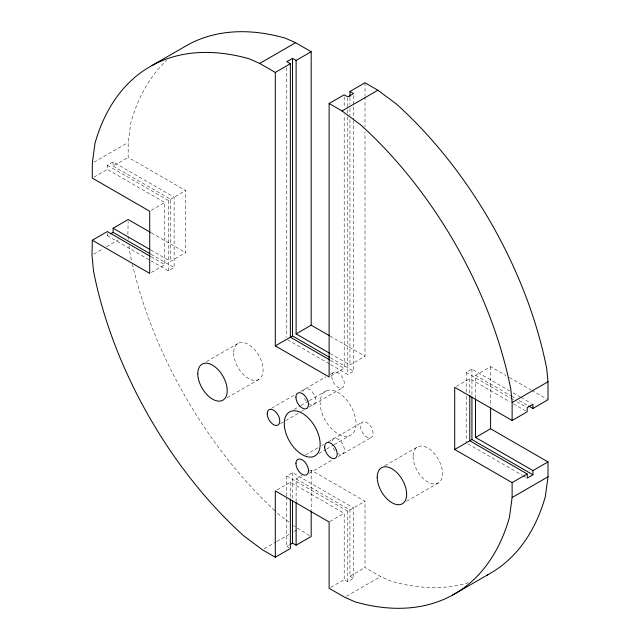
<?xml version="1.0" encoding="UTF-8"?>
<svg xmlns="http://www.w3.org/2000/svg" width="640" height="640" viewBox="0 0 640 640"><rect width="100%" height="100%" fill="white"/><g stroke="black" fill="none" stroke-linecap="round" stroke-linejoin="round"><path stroke-width="0.48" stroke-dasharray="3.2 2.4" d="M127.88 234.408L128.136 221.512M150.808 249.992L170.52 261.376L185.592 252.672L185.592 190.52L128.176 157.376L128.176 142.48L130.88 122.528A304.472 175.792 60 0 1 166.44 60.48M94.008 162.208L128.176 142.48M151.384 272.424L164.776 264.688L164.776 202.536L107.368 169.392L107.368 165.248L113.104 161.928L174.112 197.152L174.112 267.584L168.368 270.904L151.184 260.984M93.968 177.12L107.368 169.392M113.104 161.928L113.104 166.072L128.176 157.376M107.368 233.2L107.368 235.68L109.824 234.264M151.384 210.272L164.776 202.536M107.368 165.248L168.368 200.464L185.592 190.52M93.704 254.136L103.104 248.712M106.52 246.744L118.48 239.832M206.368 361.664L237.984 343.416M227.176 397.704L258.792 379.456M271.624 408.2L295.544 394.392M300.672 391.432L325.96 376.824M330.232 374.36L333.648 372.392M330.8 376.008L344.192 368.272L344.192 114.768M330.28 353.608L349.936 364.952L365.008 356.256L365.008 131.696M330.6 364.568L347.784 374.488L353.52 371.168L353.52 120.528M294.04 409.464L300.016 406.016M300.872 405.52L308.56 401.08M309.416 400.584L326.504 390.72M280.504 423.584L284.776 421.112M285.632 420.624L301.008 411.744M301.864 411.248L303.576 410.264M309.216 407.008L342.536 387.768M305.456 454.96L318.272 447.56M321.688 445.592L323.4 444.6M328.184 441.84L362.36 422.112M318.928 453.488L325.76 449.544M326.616 449.048L333.448 445.104M334.304 444.608L349.68 435.728A25.376 14.648 60 0 0 344.16 397.232A25.376 14.648 60 0 0 320.44 406.72A25.376 14.648 60 0 0 349.68 435.728M286.776 495.84L286.776 476L292.52 472.688L353.52 507.904L353.52 578.344L347.784 581.656L344.192 579.584L330.8 587.32M466.192 392.256L466.192 372.416L471.936 369.096L509.736 390.92M276.976 489.952L290.368 482.216L344.192 513.288L344.192 579.584M296.112 501.656L296.112 478.896L301.968 475.512M309.504 471.168L311.184 470.2L365.008 501.272L365.008 567.568L380.592 576.568L391.088 581.192A304.472 175.792 60 0 0 468.352 582.784M456.384 386.36L469.784 378.624L510.056 401.88M475.52 398L475.52 375.312L490.592 366.616L506.016 375.52M309.216 473.304L332.28 459.984M338.264 456.528L371.24 437.488M384.928 465.744L417.4 447M264.104 548.776L276.064 541.872M276.92 541.376L288.88 534.472M294.008 531.512L296.568 530.032M286.776 496.832L286.776 546.44L288.424 545.488M329.96 521.504L344.192 513.288M286.776 476L347.784 511.216L365.008 501.272M406.592 501.288L438.2 483.04M296.112 478.896L349.936 509.976L349.936 576.272L365.008 567.568M346.424 596.296L380.592 576.568M509.448 377.496L530.872 389.864M531.728 390.36L547.152 399.264M513.176 392.904L520.048 396.872M520.904 397.368L531.216 403.328M113.104 166.072L170.52 199.224L170.52 261.376M475.52 375.312L510.656 395.6M511.512 396.088L515.8 398.568M519.224 400.544L527.792 405.488M466.192 372.416L510.008 397.712M510.872 398.208L513.448 399.696M516.888 401.68L526.336 407.136M513.48 403.856L525.48 410.784M151.312 232.88L185.592 252.672M329.976 336.032L365.008 356.256M150.912 254.192L174.112 267.584M330.328 357.776L353.52 371.168M151.072 256.768L164.776 264.688M330.52 360.376L344.192 368.272M107.368 235.68L150.328 260.488M287.64 339.76L329.736 364.072M467.912 443.84L522.04 475.096M522.896 475.592L525.472 477.08M309.464 535.496L295.952 527.312M349.936 576.272L353.52 578.344M286.776 546.44L288.936 547.68M288.968 522.104L279.648 515.168A304.472 175.792 60 0 1 275.416 511.296M293.624 525.576L295.176 526.736M128.056 236.288L128.328 239.096M128.968 245.664L129.424 250.36A304.472 175.792 60 0 0 131.56 260.616M490.592 366.616L490.592 406.072M471.936 369.096L471.936 394.896M469.784 378.624L469.784 394.416M466.192 396.224L466.192 442.848M365.008 82.792L365.008 95.768M365.008 96.76L365.008 126.704M353.52 95.56L353.52 119.528M349.936 97.48L349.936 104.464M349.936 108.456L349.936 115.448M349.936 119.44L349.936 364.952M347.784 97.88L347.784 108.864M347.784 109.856L347.784 115.848M347.784 116.848L347.784 374.488M347.784 511.216L347.784 581.656M344.192 96.8L344.192 107.784M311.184 470.2L311.184 509.776M292.52 472.688L292.52 499.472M290.368 482.216L290.368 498.048M286.776 67.648L286.776 337.272M168.368 200.464L168.368 270.904M274.712 510.64A304.472 175.792 60 0 1 132.416 264.384M303.32 391.272A8.88 5.128 60 0 1 310.48 390.144A8.88 5.128 60 0 1 315.64 400.896A8.88 5.128 60 0 1 309.384 403.904M306.248 401.12A8.88 5.128 60 0 1 304.24 397.84M332.024 440.992A8.88 5.128 60 0 1 339.184 439.864A8.88 5.128 60 0 1 344.344 450.616A8.88 5.128 60 0 1 338.096 453.624M334.952 450.84A8.88 5.128 60 0 1 332.656 446.856M331.816 376.456A8.88 5.128 60 0 0 341.232 388.168A8.88 5.128 60 0 0 341.232 375.616A8.88 5.128 60 0 0 331.816 376.456M360.52 426.176A8.88 5.128 60 0 0 369.936 437.896A8.88 5.128 60 0 0 369.936 425.336A8.88 5.128 60 0 0 360.52 426.176M233.672 352.944A20.808 12.016 60 0 0 255.744 380.392A20.808 12.016 60 0 0 255.744 350.968A20.808 12.016 60 0 0 233.672 352.944M413.088 456.528A20.808 12.016 60 0 0 435.152 483.976A20.808 12.016 60 0 0 435.152 454.552A20.808 12.016 60 0 0 413.088 456.528"/><path stroke-width="0.96" d="M150.208 256.28L107.368 231.544L92.296 240.24L91.992 255.128L93.536 271.072A304.472 175.792 60 0 0 243.768 535.888L262.4 549.76L275.296 557.208L290.368 548.512L290.368 499.032M528.648 405.984L532.936 408.456L532.936 404.32L527.192 407.632L527.192 411.776L512.12 420.472L454.712 387.328L454.712 449.48L512.12 482.624L512.12 497.52L509.424 517.472A304.472 175.792 60 0 1 355.2 601.912L344.712 597.288L329.12 588.288L329.12 521.992L275.296 490.912L275.296 557.208M475.52 398.992L475.52 437.464L490.592 428.76L548.008 461.912L548.008 476.808L545.304 496.76A304.472 175.792 60 0 1 486.616 575.368M151.976 65.544L187.864 44.832A304.472 175.792 60 0 1 285.096 38.088L295.592 42.712L311.184 51.712L311.184 325.176L329.12 335.536M92.296 240.24L149.712 273.384L149.712 211.24L92.296 178.088L92.296 163.192L95 143.24A304.472 175.792 60 0 1 249.216 58.808L259.704 63.432L295.592 42.712M311.184 51.712L296.112 60.416L292.52 58.344L286.776 61.656L290.368 63.728L290.368 337.192L329.672 359.888M259.704 63.432L275.296 72.432L290.368 63.728M150.048 253.696L113.104 232.368L113.104 228.224L128.176 219.528L150.456 232.384M275.296 72.432L275.296 345.896L329.12 376.968L329.12 103.504L344.192 94.808L347.784 96.88L353.52 93.56L349.936 91.488L349.936 96.48M349.936 91.488L365.008 82.792L377.904 90.24L396.536 104.112A304.472 175.792 60 0 1 546.768 368.928L548.008 381.752L548.008 399.76L532.936 408.456M110.648 233.792L113.104 232.368M329.12 103.504L342.024 110.952L377.904 90.24M275.296 345.896L292.52 335.952L329.464 357.28M296.112 60.416L296.112 333.88L311.184 325.176M512.12 420.472L512.12 402.472L548.008 381.752M290.064 544.544L292.52 543.12L296.112 545.192L311.184 536.496L311.184 510.768M454.712 449.48L471.936 439.536L532.936 474.752L532.936 470.608L475.52 437.464M512.12 482.624L527.192 473.928L527.192 478.072L532.936 474.752M532.936 470.608L548.008 461.912M512.12 497.52L548.008 476.808M452.44 595.168L488.32 574.456M113.104 228.224L149.952 249.496M296.112 333.88L329.432 353.12M527.192 473.928L469.784 440.776L469.784 395.4M342.024 110.952L360.648 124.832A304.472 175.792 60 0 1 510.88 389.64L512.12 402.472M490.592 408.048L490.592 428.76M471.936 396.88L471.936 439.536M296.112 502.648L296.112 545.192M292.52 58.344L292.52 335.952M292.52 500.464L292.52 543.12M284.552 427.432A25.376 14.648 60 0 0 313.8 456.448A25.376 14.648 60 0 0 308.272 417.944A25.376 14.648 60 0 0 284.552 427.432M267.224 413.744A8.88 5.128 60 0 0 276.64 425.464A8.88 5.128 60 0 0 276.64 412.904A8.88 5.128 60 0 0 267.224 413.744M295.928 397.168A8.88 5.128 60 0 0 305.352 408.888A8.88 5.128 60 0 0 305.352 396.328A8.88 5.128 60 0 0 295.928 397.168M324.64 446.888A8.88 5.128 60 0 0 334.056 458.608A8.88 5.128 60 0 0 334.056 446.048A8.88 5.128 60 0 0 324.64 446.888M295.928 463.464A8.88 5.128 60 0 0 305.352 475.184A8.88 5.128 60 0 0 305.352 462.624A8.88 5.128 60 0 0 295.928 463.464M197.792 373.656A20.808 12.016 60 0 0 219.856 401.112A20.808 12.016 60 0 0 219.856 371.688A20.808 12.016 60 0 0 197.792 373.656M377.208 477.24A20.808 12.016 60 0 0 399.272 504.696A20.808 12.016 60 0 0 399.272 475.272A20.808 12.016 60 0 0 377.208 477.24"/></g></svg>
